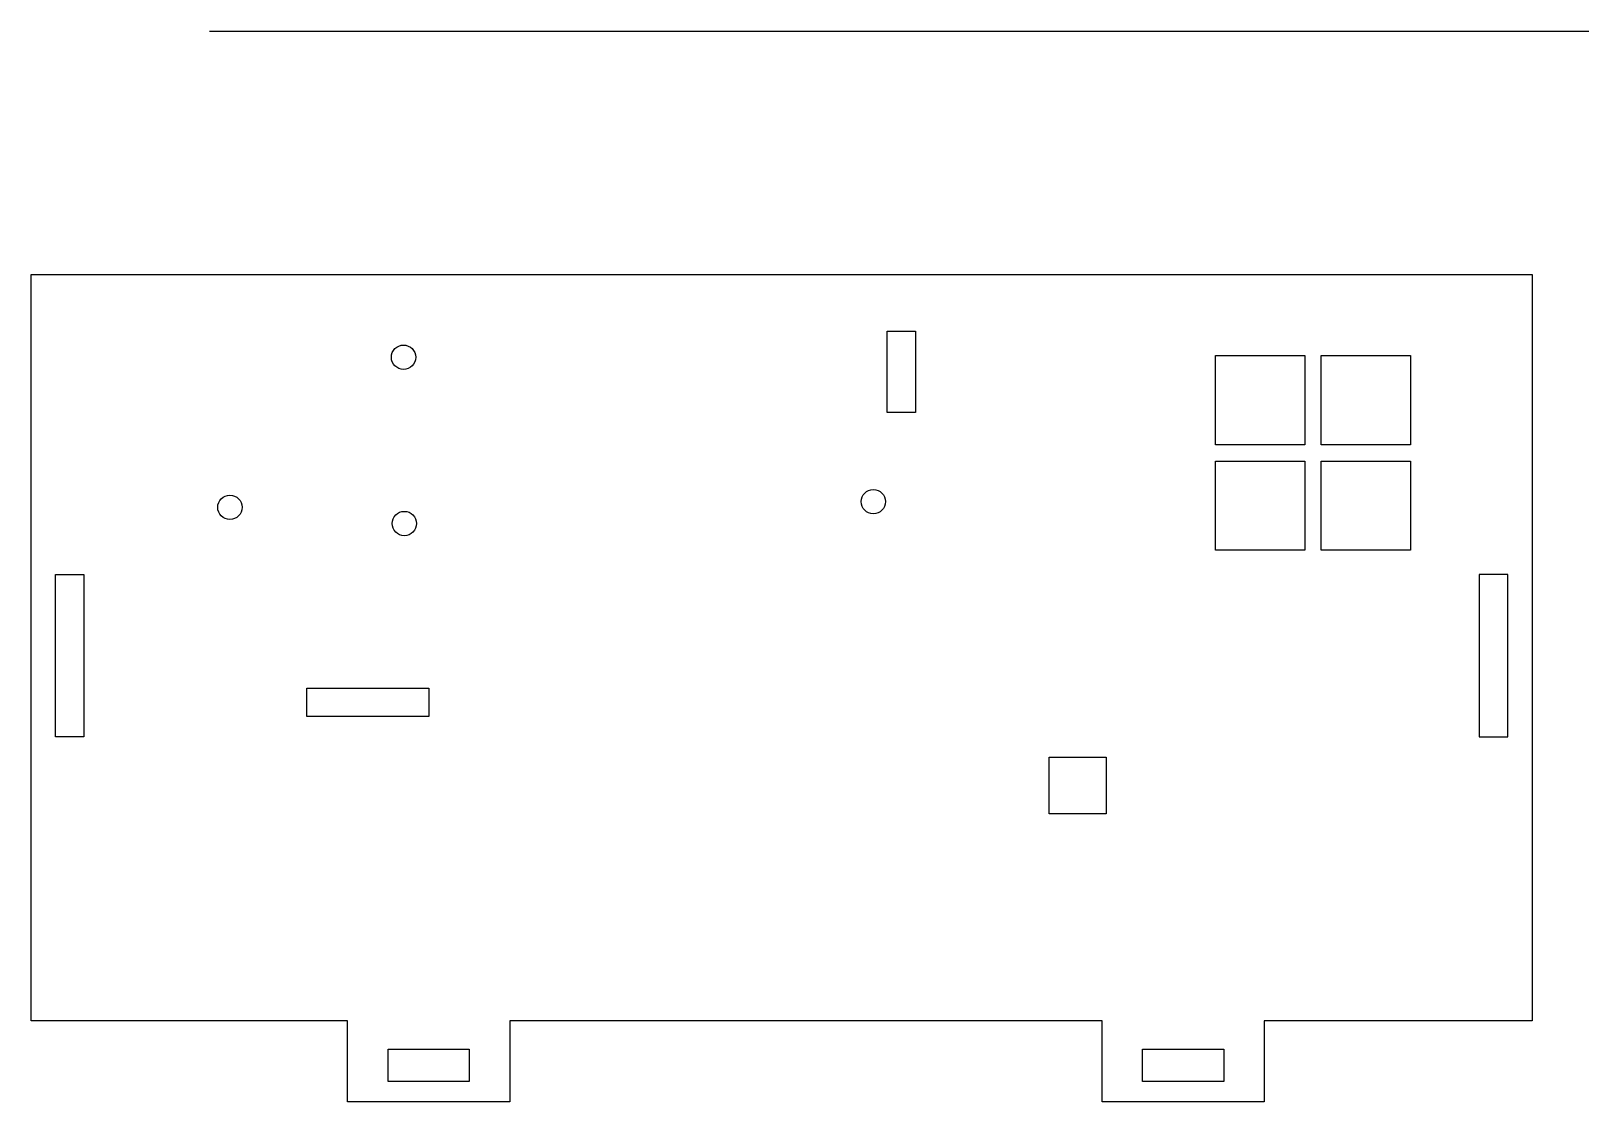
# Model space of a CAD drawing. Header units: millimetres. Extents: x -102 to 90, y -132 to 0.
import ezdxf

# ---------------------------------------------------------------- set-up
doc = ezdxf.new("R2010")
doc.units = ezdxf.units.MM
doc.layers.get('0').update_dxf_attribs({"linetype": 'CONTINUOUS'})

msp = doc.modelspace()

# ---------------------------------------------------------------- linework, layer by layer
msp.add_line((-80, 0), (90, 0))
for points in [[(-102, -30), (83, -30), (83, -122), (50, -122), (50, -132), (30, -132), (30, -122), (-43, -122), (-43, -132), (-63, -132), (-63, -122), (-102, -122)], [(3.5, -37), (7, -37), (7, -47), (3.5, -47)], [(44, -40), (55, -40), (55, -51), (44, -51)], [(57, -40), (68, -40), (68, -51), (57, -51)], [(44, -53), (55, -53), (55, -64), (44, -64)], [(57, -53), (68, -53), (68, -64), (57, -64)], [(-99, -67), (-95.5, -67), (-95.5, -87), (-99, -87)], [(80, -67), (76.5, -67), (76.5, -87), (80, -87)], [(-68, -81), (-53, -81), (-53, -84.5), (-68, -84.5)], [(23.5, -89.5), (30.5, -89.5), (30.5, -96.5), (23.5, -96.5)], [(-58, -125.5), (-48, -125.5), (-48, -129.5), (-58, -129.5)], [(35, -125.5), (45, -125.5), (45, -129.5), (35, -129.5)]]:
    msp.add_lwpolyline(points, close=True)
for centre in [(-56.1, -40.2), (-77.5, -58.7), (1.8, -58), (-56, -60.7)]:
    msp.add_circle(centre, 1.5)

doc.saveas('drawing.dxf')
